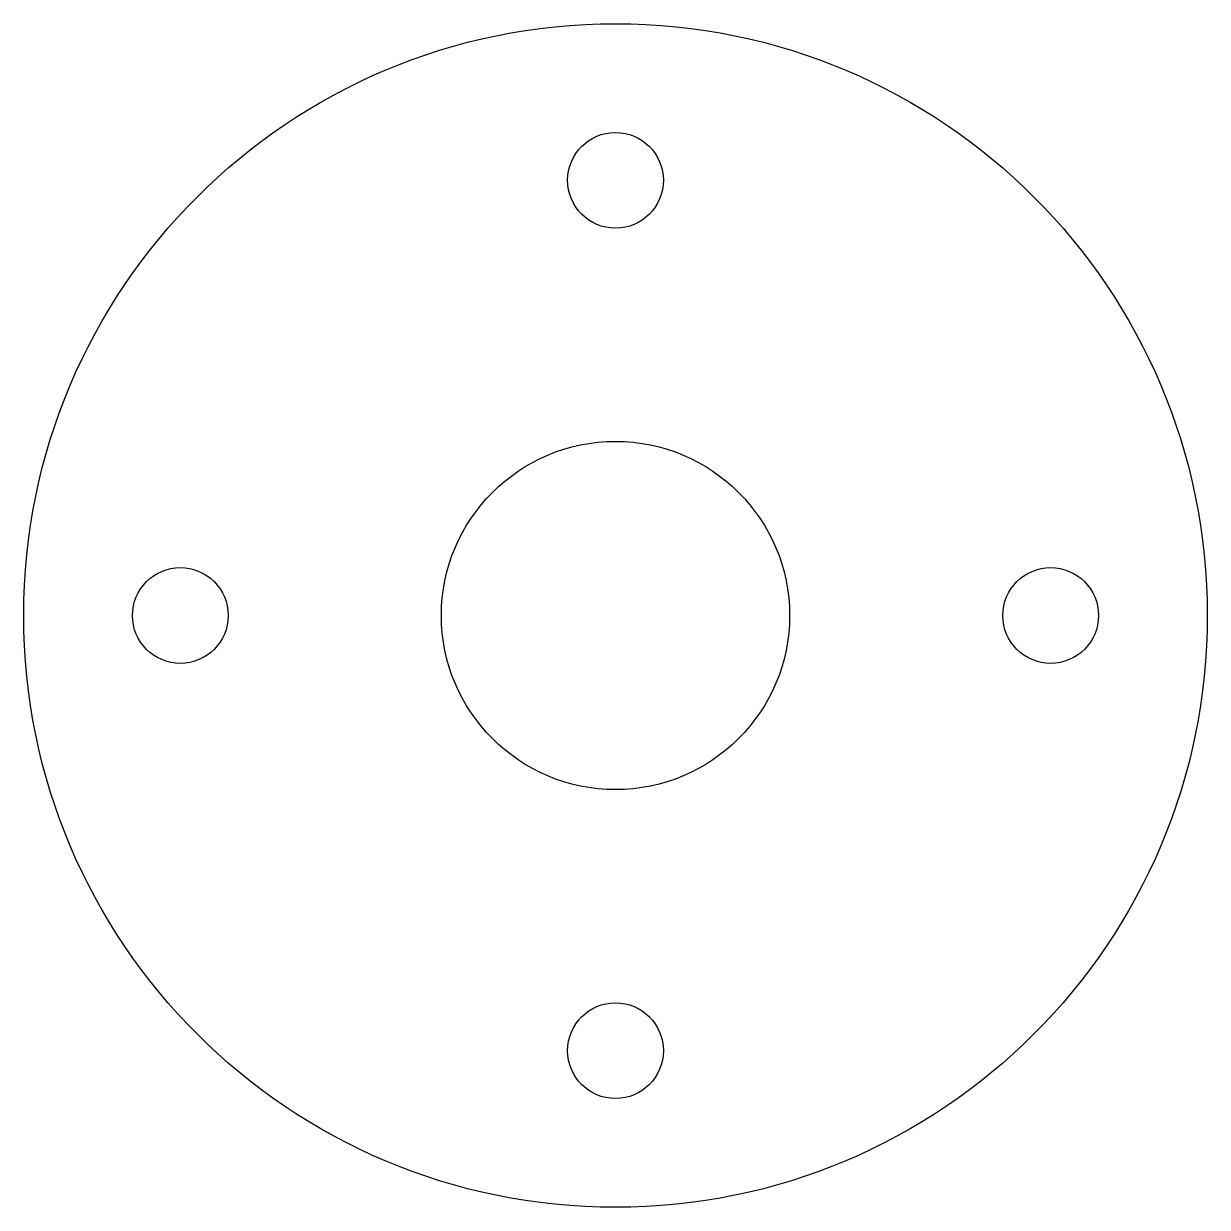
# Model space of a CAD drawing. Header units: millimetres. Extents: x -34 to 34, y -34 to 34.
import ezdxf

# ---------------------------------------------------------------- set-up
doc = ezdxf.new("R2010")
doc.units = ezdxf.units.MM

msp = doc.modelspace()

# ---------------------------------------------------------------- linework, layer by layer
for centre, radius in [((0, 0), 34), ((0, 25), 2.75), ((0, 0), 10), ((-25, 0), 2.75), ((25, 0), 2.75), ((0, -25), 2.75)]:
    msp.add_circle(centre, radius)

doc.saveas('drawing.dxf')
